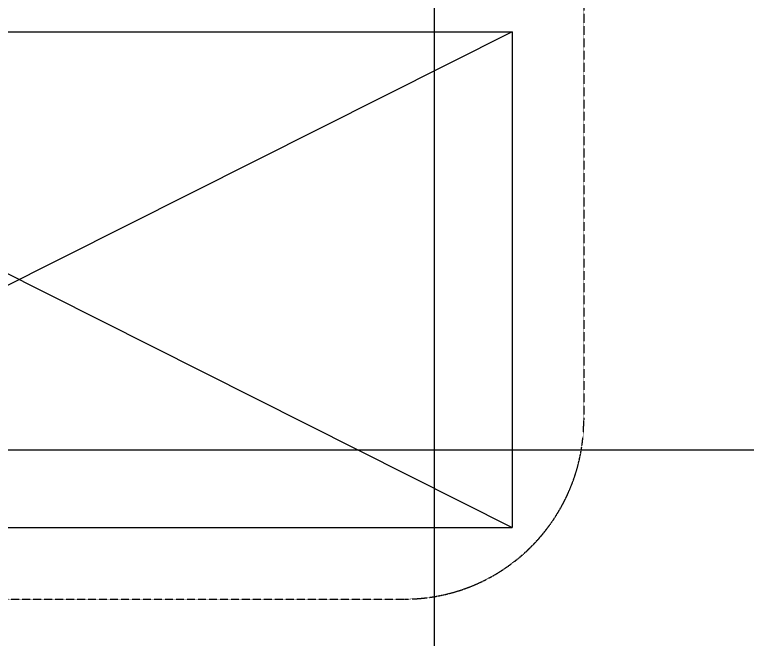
# Model space of a CAD drawing. Header units: millimetres. Extents: x 2509 to 128734, y 2492 to 91667.
# Drawn here: x 37195 to 49457, y 40566 to 51026 of the extents above; entities that cross this region are included whole.
import ezdxf
from ezdxf.enums import TextEntityAlignment as Align

# ---------------------------------------------------------------- set-up
doc = ezdxf.new("R2010")
doc.units = ezdxf.units.MM
for name, pattern in [('CENTER', [50.8, 31.75, -6.35, 6.35, -6.35]), ('DASH', [0.35, 0.25, -0.1]), ('DOTE', [2.42, 2, -0.2, 0.02, -0.2])]:
    doc.linetypes.add(name, pattern=pattern)
for name, color, linetype in [('AXIS_TEXT', 7, 'Continuous'), ('DOTE', 1, 'DOTE'), ('ROAD', 5, 'DASH'), ('TQ', 9, 'Continuous')]:
    doc.layers.add(name, color=color, linetype=linetype)
doc.styles.add('COMPLEX', font='COMPLEX')

# ---------------------------------------------------------------- blocks, each defined once
blk = doc.blocks.new('12号建筑底图')
at = {"layer": 'DOTE'}
for p, q in [((53448.7, -305572.4), (53448.7, -255872.4)), ((36448.7, -288722.4), (110448.7, -288722.4))]:
    blk.add_line(p, q, dxfattribs=at)
at = {"layer": 'ROAD', "ltscale": 2}
for p, q in [((55948.7, -273222.4), (55948.7, -288222.4)), ((37718.4, -291222.4), (52948.7, -291222.4))]:
    blk.add_line(p, q, dxfattribs=at)
blk.add_arc((52948.7, -288222.4), 3000, 270, 0, dxfattribs=at)
at = {"layer": 'TQ', "linetype": 'Continuous', "ltscale": 0.05}
for p, q in [((54748.7, -281722.4), (38248.7, -290022.4)), ((38248.7, -281722.4), (54748.7, -290022.4)), ((38248.7, -281722.4), (54748.7, -281722.4))]:
    blk.add_line(p, q, dxfattribs=at)
at = {"layer": 'TQ', "linetype": 'Continuous', "ltscale": 2}
for p in [(54748.7, -281722.4), (38248.7, -290022.4)]:
    blk.add_line(p, (54748.7, -290022.4), dxfattribs=at)
at = {"layer": 'AXIS_TEXT', "style": 'COMPLEX', "width": 0.736842}
blk.add_attdef('N', text='', height=900, dxfattribs=at).set_placement((122812.3, -249273.3), (123412.3, -249273.3), align=Align.FIT)

msp = doc.modelspace()

# ---------------------------------------------------------------- block references
at = {"linetype": 'CENTER'}
msp.add_blockref('12号建筑底图', (-9229.066, 332462.656), dxfattribs=at)

doc.saveas('drawing.dxf')
